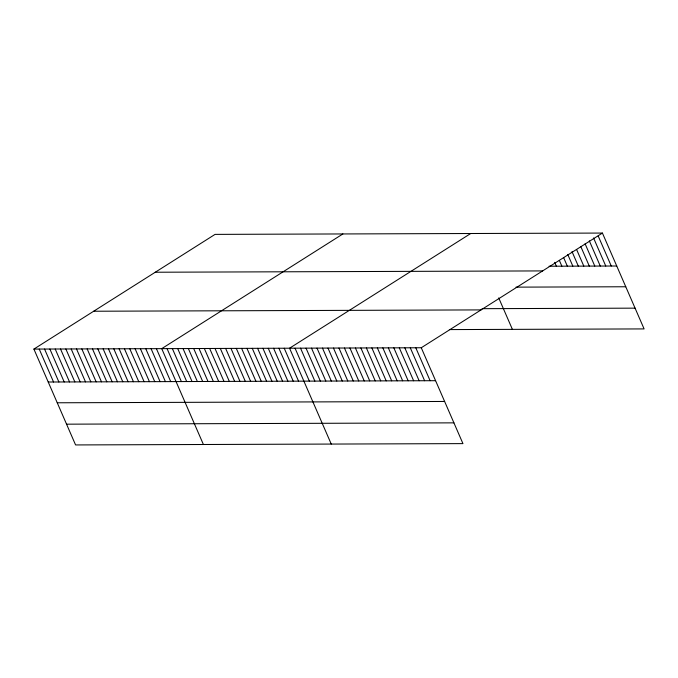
<?xml version="1.0" encoding="UTF-8"?>
<svg xmlns="http://www.w3.org/2000/svg" width="678" height="678" viewBox="0 0 678 678"><rect width="100%" height="100%" fill="white"/><g stroke="black" fill="none" stroke-linecap="round" stroke-linejoin="round"><path stroke-width="1.02" d="M33.9 349.085L421.267 347.755L462.947 443.615L75.58 444.938L33.9 349.085L215.053 234.385L602.42 233.062L644.1 328.915L449.37 329.584M342.882 233.952L161.728 348.645L203.408 444.497M470.718 233.512L289.565 348.204L331.245 444.065M421.267 347.755L602.42 233.062M549.061 266.234L616.743 266.005M155.27 272.234L542.637 270.912M516.017 287.141L625.769 286.76M482.058 308.676L635.074 308.151M93.683 311.236L481.049 309.905M48.223 382.019L435.59 380.697M57.249 402.783L444.615 401.461M66.554 424.174L453.921 422.852M598.199 235.986L611.259 266.022M593.555 237.944L605.768 266.039M589.326 240.868L600.276 266.056M585.106 243.792L594.792 266.073M580.876 246.716L589.301 266.098M576.656 249.648L583.817 266.115M572.012 251.597L578.326 266.132M567.783 254.53L572.842 266.149M563.562 257.454L567.35 266.174M559.342 260.377L561.867 266.191M554.697 262.335L556.375 266.208M498.72 297.913L512.399 329.372M415.784 347.772L430.106 380.714M410.292 347.797L424.614 380.731M404.808 347.814L419.131 380.748M399.317 347.831L413.639 380.773M393.833 347.848L408.156 380.79M388.341 347.865L402.664 380.807M382.858 347.89L397.181 380.824M377.366 347.907L391.689 380.85M371.883 347.924L386.197 380.866M366.391 347.941L380.714 380.883M360.899 347.967L375.222 380.9M355.416 347.984L369.739 380.917M349.924 348L364.247 380.943M344.441 348.017L358.764 380.96M338.949 348.034L353.272 380.977M333.466 348.06L347.789 380.994M327.974 348.077L342.297 381.019M322.491 348.094L336.813 381.036M316.999 348.111L331.322 381.053M311.516 348.136L325.838 381.07M306.024 348.153L320.347 381.087M300.54 348.17L314.863 381.112M295.049 348.187L309.371 381.129M284.235 348.229L298.557 381.163M278.912 348.246L293.235 381.18M273.581 348.263L287.904 381.197M268.259 348.28L282.582 381.222M262.928 348.297L277.251 381.239M257.606 348.314L271.929 381.256M252.275 348.331L266.598 381.273M246.953 348.356L261.276 381.29M241.622 348.373L255.945 381.307M236.3 348.39L250.623 381.333M230.978 348.407L245.3 381.35M225.647 348.424L239.97 381.367M220.325 348.441L234.647 381.383M214.994 348.458L229.317 381.4M209.672 348.484L223.994 381.417M204.341 348.5L218.663 381.434M199.018 348.517L213.341 381.46M193.688 348.534L208.01 381.477M188.365 348.551L202.688 381.494M183.035 348.568L197.357 381.511M177.712 348.594L192.035 381.528M172.382 348.611L186.704 381.545M167.059 348.628L181.382 381.57M156.406 348.661L170.729 381.604M151.075 348.678L165.398 381.621M145.753 348.695L160.076 381.638M140.422 348.721L154.745 381.655M135.1 348.738L149.423 381.672M129.778 348.755L144.092 381.697M124.447 348.772L138.77 381.714M119.125 348.789L133.447 381.731M113.794 348.806L128.117 381.748M108.472 348.831L122.794 381.765M103.141 348.848L117.463 381.782M97.818 348.865L112.141 381.807M92.488 348.882L106.81 381.824M87.165 348.899L101.488 381.841M81.835 348.916L96.157 381.858M76.512 348.933L90.835 381.875M71.182 348.958L85.504 381.892M65.859 348.975L80.182 381.909M60.528 348.992L74.851 381.934M55.206 349.009L69.529 381.951M49.875 349.026L64.198 381.968M44.553 349.043L58.876 381.985M39.222 349.068L53.545 382.002"/></g></svg>
